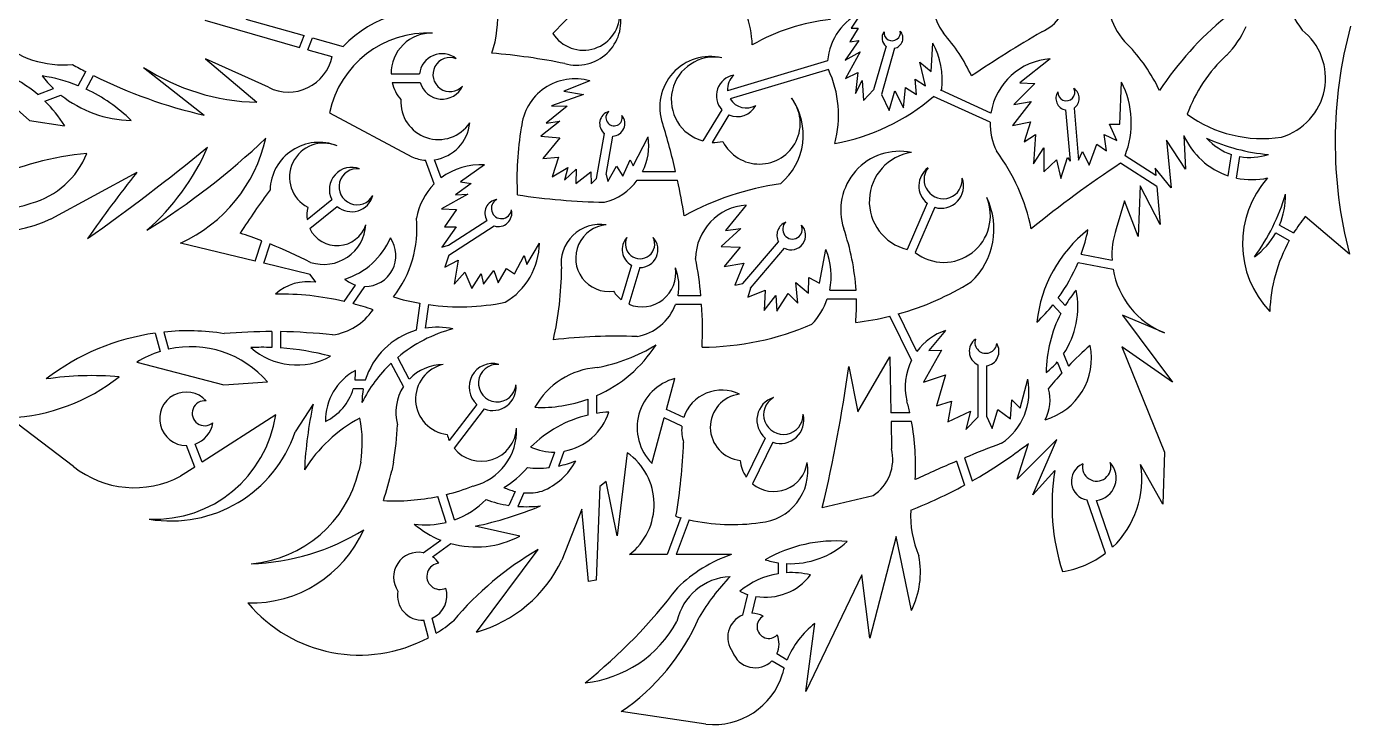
# Model space of a CAD drawing. Header units: millimetres. Extents: x 301.3 to 352.8, y 178.7 to 248.2.
# Drawn here: x 319.55 to 350.19, y 181.76 to 197.92 of the extents above; entities that cross this region are included whole.
import ezdxf

# ---------------------------------------------------------------- set-up
doc = ezdxf.new("R2010")
doc.units = ezdxf.units.MM

msp = doc.modelspace()

# ---------------------------------------------------------------- linework, layer by layer
for p, q in [((331.726, 197.761), (332.269, 198.314)), ((338.896, 198.271), (338.629, 197.878)), ((323.674, 198.063), (325.863, 197.437)), ((324.621, 198.088), (325.973, 197.712)), ((325.863, 197.437), (325.973, 197.712)), ((326.056, 197.382), (326.166, 197.658)), ((326.166, 197.658), (326.879, 197.459)), ((338.794, 197.878), (338.597, 197.564)), ((338.629, 197.878), (338.794, 197.878)), ((326.056, 197.382), (326.617, 197.221)), ((338.809, 197.596), (338.495, 197.141)), ((338.495, 197.141), (338.841, 197.329)), ((338.841, 197.329), (338.503, 196.717)), ((338.597, 197.564), (338.809, 197.596)), ((339.437, 197.463), (339.147, 196.455)), ((339.631, 197.415), (339.336, 196.348)), ((340.483, 196.874), (340.522, 197.533)), ((325.146, 196.511), (323.691, 197.171)), ((323.691, 197.171), (324.881, 196.164)), ((338.085, 197.128), (335.771, 196.432)), ((340.349, 196.544), (340.223, 197.093)), ((340.223, 197.093), (340.483, 196.874)), ((343.239, 197.172), (342.533, 196.615)), ((320.747, 196.546), (320.922, 196.875)), ((320.931, 196.466), (321.1, 196.784)), ((322.252, 196.973), (323.658, 195.866)), ((327.986, 196.822), (328.642, 196.822)), ((338.103, 196.925), (335.833, 196.242)), ((338.503, 196.717), (338.786, 196.858)), ((338.786, 196.858), (338.731, 196.371)), ((340.145, 196.348), (340.114, 196.701)), ((340.114, 196.701), (340.349, 196.544)), ((319.808, 196.344), (320.174, 196.483)), ((328.01, 196.622), (328.658, 196.622)), ((332.583, 196.658), (331.98, 196.423)), ((331.98, 196.423), (332.44, 196.342)), ((338.731, 196.371), (338.888, 196.67)), ((338.888, 196.67), (338.919, 196.207)), ((338.919, 196.207), (339.147, 196.455)), ((339.509, 195.971), (339.642, 196.426)), ((339.642, 196.426), (339.839, 196.034)), ((339.839, 196.034), (339.886, 196.505)), ((339.886, 196.505), (340.145, 196.348)), ((341.865, 195.916), (340.702, 196.443)), ((342.881, 196.601), (342.394, 196.114)), ((342.533, 196.615), (342.881, 196.601)), ((344.846, 195.655), (344.888, 196.629)), ((318.986, 196.303), (319.618, 195.746)), ((319.973, 196.193), (320.344, 196.333)), ((332.44, 196.342), (331.693, 196.086)), ((331.693, 196.086), (332.062, 196.076)), ((339.336, 196.348), (339.509, 195.971)), ((341.847, 195.705), (340.538, 196.297)), ((342.798, 196.184), (342.366, 195.627)), ((342.394, 196.114), (342.798, 196.184)), ((326.562, 195.922), (328.461, 194.902)), ((332.062, 196.076), (331.571, 195.678)), ((335.637, 195.99), (335.199, 195.269)), ((335.8, 195.873), (335.413, 195.236)), ((343.591, 195.987), (343.695, 194.804)), ((343.788, 196.028), (343.894, 194.823)), ((319.618, 195.746), (320.431, 195.619)), ((331.888, 195.729), (331.448, 195.381)), ((331.571, 195.678), (331.888, 195.729)), ((342.366, 195.627), (342.784, 195.71)), ((342.784, 195.71), (342.631, 195.251)), ((344.776, 195.279), (344.609, 195.655)), ((344.609, 195.655), (344.846, 195.655)), ((331.448, 195.381), (331.888, 195.341)), ((331.888, 195.341), (331.499, 194.86)), ((332.739, 194.403), (332.924, 195.441)), ((332.958, 194.493), (333.116, 195.381)), ((333.585, 194.697), (333.933, 195.361)), ((342.631, 195.251), (342.895, 195.418)), ((342.895, 195.418), (342.853, 194.736)), ((344.135, 194.708), (344.316, 195.195)), ((344.316, 195.195), (344.539, 195.042)), ((344.539, 195.042), (344.484, 195.418)), ((344.484, 195.418), (344.776, 195.279)), ((346.365, 194.618), (345.928, 195.284)), ((345.928, 195.284), (346.037, 194.182)), ((346.328, 195.393), (346.365, 194.618)), ((331.499, 194.86), (331.857, 194.891)), ((331.857, 194.891), (331.714, 194.441)), ((342.853, 194.736), (343.09, 195.112)), ((343.09, 195.112), (343.09, 194.555)), ((343.48, 194.402), (343.634, 194.889)), ((343.634, 194.889), (343.695, 194.804)), ((343.894, 194.823), (343.982, 195.028)), ((343.982, 195.028), (344.135, 194.708)), ((345.678, 194.469), (344.968, 194.927)), ((347.351, 194.464), (347.431, 194.955)), ((347.545, 194.411), (347.626, 194.906)), ((328.983, 194.274), (328.78, 194.824)), ((329.144, 194.415), (328.99, 194.833)), ((330.147, 194.716), (329.591, 194.319)), ((331.714, 194.441), (332.072, 194.656)), ((332.072, 194.656), (332, 194.36)), ((332, 194.36), (332.266, 194.615)), ((332.266, 194.615), (332.256, 194.288)), ((332.256, 194.288), (332.604, 194.554)), ((332.604, 194.554), (332.614, 194.278)), ((333.002, 194.329), (333.197, 194.687)), ((333.197, 194.687), (333.35, 194.452)), ((333.35, 194.452), (333.514, 194.83)), ((333.514, 194.83), (333.585, 194.697)), ((333.803, 194.559), (334.568, 194.559)), ((343.09, 194.555), (343.383, 194.833)), ((343.383, 194.833), (343.48, 194.402)), ((345.701, 194.216), (344.866, 194.754)), ((346.037, 194.182), (345.662, 194.642)), ((345.662, 194.642), (345.678, 194.469)), ((322.1, 194.539), (320.113, 193.462)), ((329.841, 194.285), (329.478, 194.025)), ((329.591, 194.319), (329.841, 194.285)), ((332.614, 194.278), (332.739, 194.403)), ((332.958, 194.493), (333.002, 194.329)), ((333.68, 194.359), (334.613, 194.359)), ((329.761, 194.036), (329.149, 193.696)), ((329.478, 194.025), (329.761, 194.036)), ((345.322, 194.23), (345.274, 193.056)), ((345.783, 193.334), (345.322, 194.23)), ((345.701, 194.216), (345.783, 193.334)), ((326.04, 193.451), (326.613, 193.91)), ((326.101, 193.244), (326.737, 193.753)), ((329.149, 193.696), (329.5, 193.685)), ((329.5, 193.685), (329.217, 193.277)), ((336.202, 193.785), (335.726, 193.194)), ((340.389, 193.826), (339.924, 192.759)), ((340.566, 193.733), (340.111, 192.685)), ((344.959, 193.879), (344.765, 193.237)), ((345.274, 193.056), (344.959, 193.879)), ((329.312, 192.854), (330.203, 193.43)), ((350.161, 192.645), (349.138, 193.517)), ((329.489, 193.277), (329.16, 192.813)), ((329.217, 193.277), (329.489, 193.277)), ((329.322, 192.622), (330.372, 193.302)), ((336.074, 193.241), (335.622, 192.823)), ((335.726, 193.194), (336.074, 193.241)), ((348.458, 193.143), (348.769, 192.967)), ((348.545, 193.323), (348.87, 193.14)), ((324.843, 192.485), (323.113, 192.904)), ((324.843, 192.485), (324.996, 192.958)), ((325.038, 192.438), (325.183, 192.885)), ((329.16, 192.813), (329.312, 192.854)), ((331.122, 192.405), (331.416, 192.903)), ((335.622, 192.823), (336.063, 192.812)), ((336.063, 192.812), (335.692, 192.36)), ((336.126, 191.969), (336.947, 192.932)), ((336.298, 191.862), (337.088, 192.788)), ((337.895, 191.977), (338.046, 192.754)), ((326.112, 192.178), (325.038, 192.438)), ((329.322, 192.622), (329.228, 192.348)), ((329.228, 192.348), (329.534, 192.507)), ((329.534, 192.507), (329.444, 191.952)), ((330.838, 192.19), (331.065, 192.62)), ((331.065, 192.62), (331.122, 192.405)), ((335.692, 192.36), (336.144, 192.441)), ((336.144, 192.441), (335.935, 191.931)), ((343.883, 192.457), (344.692, 192.299)), ((343.956, 192.646), (344.668, 192.507)), ((326.242, 191.996), (326.112, 192.178)), ((329.444, 191.952), (329.693, 192.235)), ((329.693, 192.235), (329.852, 191.85)), ((329.852, 191.85), (330.067, 192.19)), ((330.067, 192.19), (330.124, 191.952)), ((330.124, 191.952), (330.362, 192.269)), ((330.362, 192.269), (330.464, 191.986)), ((330.464, 191.986), (330.657, 192.314)), ((330.657, 192.314), (330.838, 192.19)), ((333.546, 192.39), (333.311, 191.593)), ((333.739, 192.339), (333.489, 191.489)), ((337.64, 191.746), (337.652, 192.105)), ((337.652, 192.105), (337.895, 191.977)), ((326.898, 191.554), (327.159, 191.934)), ((327.105, 191.502), (327.378, 191.899)), ((335.935, 191.931), (336.126, 191.969)), ((336.298, 191.862), (336.237, 191.653)), ((336.237, 191.653), (336.643, 191.815)), ((336.643, 191.815), (336.62, 191.34)), ((337.397, 191.514), (337.35, 191.989)), ((337.35, 191.989), (337.64, 191.746)), ((338.134, 191.811), (338.744, 191.811)), ((328.651, 191.51), (328.563, 190.886)), ((335.154, 191.685), (334.624, 191.685)), ((336.62, 191.34), (336.886, 191.688)), ((336.886, 191.688), (336.91, 191.328)), ((336.91, 191.328), (337.176, 191.734)), ((337.176, 191.734), (337.397, 191.514)), ((338.079, 191.611), (338.752, 191.611)), ((343.422, 191.634), (343.583, 191.459)), ((328.849, 191.479), (328.771, 190.933)), ((335.17, 191.485), (334.568, 191.485)), ((340.028, 190.194), (339.525, 191.211)), ((340.151, 190.396), (339.723, 191.263)), ((343.299, 191.473), (343.481, 191.275)), ((345.882, 190.823), (344.91, 191.237)), ((344.91, 191.237), (346.063, 189.684)), ((340.817, 190.884), (340.43, 190.416)), ((322.529, 190.82), (322.643, 190.397)), ((322.729, 190.844), (322.836, 190.449)), ((325.224, 190.855), (325.224, 190.486)), ((325.424, 190.854), (325.424, 190.475)), ((338.783, 188.998), (339.522, 190.273)), ((339.522, 190.273), (339.549, 188.976)), ((340.719, 190.429), (340.306, 189.686)), ((340.43, 190.416), (340.719, 190.429)), ((343.541, 190.337), (343.657, 190.056)), ((346.063, 189.684), (344.894, 190.502)), ((344.894, 190.502), (345.879, 188.065)), ((322.099, 190.147), (324.113, 189.623)), ((328.271, 189.583), (327.986, 190.12)), ((328.406, 189.754), (328.14, 190.257)), ((338.574, 190.045), (338.783, 188.998)), ((341.559, 190.089), (341.559, 188.877)), ((341.759, 190.059), (341.759, 188.895)), ((343.4, 190.154), (343.507, 189.896)), ((324.113, 189.623), (325.128, 189.691)), ((327.389, 189.727), (327.15, 189.727)), ((334.357, 189.051), (334.552, 189.769)), ((340.306, 189.686), (340.816, 189.851)), ((340.816, 189.851), (340.609, 189.136)), ((342.538, 189.08), (342.717, 189.755)), ((327.34, 189.527), (327.108, 189.527)), ((332.744, 188.963), (332.744, 189.373)), ((326.18, 189.178), (325.764, 188.531)), ((329.968, 189.168), (329.329, 188.337)), ((330.139, 189.063), (329.441, 188.155)), ((332.544, 188.923), (332.544, 189.292)), ((334.755, 188.864), (334.357, 189.051)), ((340.609, 189.136), (340.954, 189.246)), ((340.954, 189.246), (340.871, 188.764)), ((341.89, 188.613), (342.028, 189.053)), ((342.028, 189.053), (342.317, 188.833)), ((342.317, 188.833), (342.345, 189.273)), ((342.345, 189.273), (342.538, 189.08)), ((320.634, 187.734), (319.157, 188.86)), ((325.316, 188.931), (323.612, 187.829)), ((334.018, 187.804), (334.304, 188.855)), ((334.713, 188.663), (334.304, 188.855)), ((339.987, 188.976), (339.549, 188.976)), ((340.027, 188.776), (339.554, 188.776)), ((339.554, 188.776), (339.567, 188.142)), ((340.871, 188.764), (341.394, 189.012)), ((341.394, 189.012), (341.284, 188.585)), ((341.284, 188.585), (341.559, 188.877)), ((341.759, 188.895), (341.89, 188.613)), ((336.643, 188.391), (336.203, 187.485)), ((336.817, 188.292), (336.349, 187.328)), ((343.387, 188.353), (342.47, 187.436)), ((342.47, 187.436), (342.732, 188.265)), ((342.834, 187.072), (343.387, 188.353)), ((327.281, 187.83), (327.241, 187.63)), ((328.038, 187.83), (327.999, 187.63)), ((331.64, 187.707), (331.771, 188.066)), ((331.866, 187.743), (331.992, 188.087)), ((333.451, 188.051), (333.216, 186.13)), ((341.067, 187.852), (341.251, 187.298)), ((341.252, 187.93), (341.429, 187.396)), ((345.879, 188.065), (345.846, 186.863)), ((323.44, 187.718), (323.111, 187.505)), ((343.344, 187.64), (342.834, 187.072)), ((345.846, 186.863), (345.328, 187.781)), ((332.815, 187.271), (332.727, 185.102)), ((332.965, 187.384), (332.815, 187.271)), ((333.216, 186.13), (332.965, 187.384)), ((329.26, 186.437), (329.068, 187.038)), ((329.451, 186.495), (329.263, 187.083)), ((330.853, 187.154), (330.71, 186.832)), ((331.058, 187.122), (330.918, 186.808)), ((337.963, 186.785), (339.139, 187.058)), ((344.518, 185.725), (344.095, 186.955)), ((344.681, 185.865), (344.309, 186.946)), ((332.401, 186.744), (331.937, 185.566)), ((332.551, 185.065), (332.401, 186.744)), ((330.96, 186.119), (329.928, 186.349)), ((334.686, 186.547), (334.37, 185.691)), ((334.881, 186.498), (334.583, 185.691)), ((328.729, 185.733), (329.136, 186.025)), ((339.675, 186.112), (339.063, 183.756)), ((340.024, 184.396), (339.675, 186.112)), ((328.944, 185.641), (329.37, 185.947)), ((329.96, 183.899), (331.386, 185.807)), ((334.37, 185.691), (333.499, 185.691)), ((335.861, 185.691), (334.583, 185.691)), ((336.938, 185.503), (336.938, 185.248)), ((337.138, 185.483), (337.138, 185.271)), ((332.727, 185.102), (332.551, 185.065)), ((338.874, 185.225), (337.584, 182.518)), ((339.063, 183.756), (338.874, 185.225)), ((336.232, 184.77), (336.119, 184.291)), ((336.426, 184.722), (336.335, 184.332)), ((328.849, 183.767), (328.739, 184.173)), ((329.028, 183.87), (328.934, 184.219)), ((337.584, 182.518), (337.792, 184.096)), ((336.799, 183.234), (337.078, 183.066)), ((336.912, 183.399), (337.148, 183.257)), ((335.27, 181.768), (333.307, 182.055))]:
    msp.add_line(p, q)
for points in [[(323.44, 187.718), (323.25, 188.218)], [(323.612, 187.829), (323.451, 188.252)]]:
    msp.add_lwpolyline(points)
for centre, radius, start, end in [((333.971, 197.416), 2.372, 1.8849, 38.1135), ((351.787, 199.812), 3.363, 201.5596, 215.9403), ((328.797, 195.659), 2.631, 74.5099, 136.8062), ((327.846, 198.122), 2.605, 341.6357, 5.5444), ((332.436, 198.213), 0.842, 212.4773, 3.4967), ((332.283, 198.04), 1.018, 254.1626, 12.7458), ((339.478, 196.998), 1.399, 114.5835, 174.6674), ((338.619, 193.535), 4.567, 95.846, 119.9033), ((341.745, 198.498), 1.223, 195.6631, 216.8047), ((342.61, 198.763), 1.058, 293.9334, 324.7418), ((346.153, 198.639), 1.6, 197.7249, 225.1902), ((352.063, 192.3), 7.534, 129.233, 146.7096), ((360.18, 195.24), 10.349, 164.936, 194.523), ((328.835, 195.447), 2.322, 87.2821, 168.1803), ((328.918, 196.834), 0.932, 88.3502, 180.7252), ((339.586, 197.653), 0.242, 144.2385, 231.7607), ((339.58, 197.779), 0.19, 175.3921, 10.8467), ((339.586, 197.653), 0.242, 280.5683, 42.0003), ((337.955, 195.222), 3.79, 24.1967, 42.1432), ((361.89, 165.913), 37.039, 120.5929, 123.5644), ((345.717, 198.836), 2.25, 315.2332, 335.9766), ((348.188, 196.722), 1.419, 286.2595, 51.8667), ((320.406, 199.356), 2.326, 228.9801, 275.1644), ((338.982, 196.685), 1.758, 352.8225, 28.842), ((342.129, 194.709), 4.026, 25.4064, 43.9812), ((317.802, 193.989), 3.094, 49.5873, 84.1109), ((326.302, 207.257), 11.694, 240.9032, 242.607), ((325.609, 197.431), 1.03, 243.2825, 348.2529), ((329.164, 196.763), 0.525, 51.3976, 173.5876), ((329.348, 196.806), 0.395, 68.646, 317.4534), ((329.119, 182.871), 14.48, 78.5043, 85.2495), ((335.372, 196.057), 1.169, 76.6646, 199.3112), ((335.457, 196.223), 0.988, 79.2446, 254.8471), ((343.343, 195.68), 1.496, 93.9857, 170.9021), ((349.675, 194.698), 3.478, 132.7432, 160.0195), ((322.012, 198.408), 2.662, 217.8599, 226.3274), ((319.354, 193.088), 3.728, 68.0665, 81.4234), ((326.302, 207.257), 11.694, 243.5872, 256.9303), ((325.019, 201.286), 5.124, 237.3164, 268.4557), ((332.237, 195.464), 1.244, 73.8242, 174.8632), ((335.995, 196.315), 0.483, 99.6883, 222.1785), ((336.204, 196.468), 0.434, 131.9695, 184.683), ((335.823, 195.863), 2.516, 344.9387, 24.9597), ((319.354, 193.088), 3.728, 45.4866, 64.9827), ((328.918, 196.834), 0.932, 193.1285, 220.6324), ((329.164, 196.763), 0.525, 195.6054, 334.7018), ((337.356, 200.041), 4.913, 312.9185, 313.3108), ((343.639, 196.253), 0.27, 145.7207, 259.7403), ((343.61, 196.394), 0.195, 176.6149, 26.3932), ((343.639, 196.253), 0.27, 303.4329, 57.2874), ((343.043, 195.689), 2.07, 338.3871, 26.9964), ((317.802, 193.989), 3.094, 31.8103, 45.4364), ((322.012, 198.408), 2.662, 231.2069, 269.0501), ((329.081, 196.175), 0.872, 176.6435, 326.1311), ((336.508, 195.678), 0.944, 206.535, 37.8528), ((335.995, 196.315), 0.483, 246.1647, 332.7067), ((336.204, 196.468), 0.434, 211.3198, 300.4255), ((336.043, 195.41), 1.479, 309.9754, 34.9873), ((337.356, 200.041), 4.913, 280.5041, 310.3646), ((333.102, 195.672), 0.292, 105.6672, 232.1676), ((333.144, 195.808), 0.189, 129.722, 16.1007), ((333.102, 195.672), 0.292, 272.6462, 40.1555), ((348.136, 198.271), 2.946, 234.0615, 278.7664), ((328.846, 195.786), 0.964, 278.5972, 354.2291), ((337.848, 194.39), 6.952, 170.1841, 183.0328), ((318.658, 190.878), 16.33, 13.0272, 17.0662), ((343.343, 195.68), 1.496, 179.0235, 205.2995), ((313.108, 207.984), 17.424, 301.971, 313.4304), ((321.642, 196.117), 3.533, 294.6019, 347.1382), ((326.316, 194.106), 1.131, 68.0622, 178.4416), ((326.423, 194.431), 0.788, 66.491, 242.4423), ((332.587, 195.167), 1.36, 333.4255, 8.2033), ((335.457, 196.223), 0.988, 267.4168, 282.0441), ((347.904, 196.1), 1.727, 204.1766, 251.3394), ((348.656, 199.288), 4.347, 245.5492, 265.1226), ((347.855, 196.229), 1.342, 221.9369, 251.5921), ((321.657, 187.664), 7.35, 95.5602, 114.0599), ((319.121, 195.717), 1.967, 285.8741, 337.9864), ((293.289, 232.248), 48.014, 305.1879, 309.3556), ((318.787, 197.265), 5.393, 311.1224, 336.5911), ((328.846, 195.786), 0.964, 246.5246, 266.0866), ((339.754, 193.666), 1.364, 78.515, 198.3387), ((340.194, 193.871), 1.144, 98.434, 256.3905), ((338.349, 192.33), 4.539, 11.4666, 36.6643), ((347.855, 196.229), 1.342, 260.1682, 288.7348), ((327.069, 194.144), 0.513, 68.6398, 207.1145), ((327.197, 194.208), 0.417, 81.9569, 331.2133), ((330.05, 193.216), 1.503, 86.3186, 127.0899), ((340.714, 194.228), 0.517, 126.2565, 230.9179), ((340.759, 194.374), 0.442, 142.337, 4.094), ((358.258, 174.387), 24.376, 123.3257, 129.3651), ((345.062, 176.208), 29.381, 141.3989, 145.1247), ((330.05, 193.216), 1.503, 135.2615, 169.8379), ((332.587, 195.167), 1.36, 284.1917, 323.5252), ((318.658, 190.878), 16.33, 9.372, 12.308), ((337.962, 187.661), 6.687, 98.3334, 118.5064), ((340.714, 194.228), 0.517, 253.2892, 20.1745), ((347.904, 196.1), 1.727, 258.016, 282.1622), ((349.957, 192.894), 2.271, 138.0583, 223.7407), ((340.362, 182.859), 18.907, 143.3852, 147.0815), ((327.069, 194.144), 0.513, 229.6172, 344.5304), ((333.224, 209.136), 15.29, 261.2813, 268.8631), ((340.773, 193.537), 1.079, 232.1306, 22.9677), ((340.256, 193.226), 1.679, 313.3449, 25.8737), ((344.32, 195.292), 4.537, 323.36, 343.9387), ((346.941, 193.994), 1.739, 337.3032, 1.4151), ((317.344, 201.626), 8.137, 266.9137, 286.5257), ((326.734, 193.545), 0.701, 164.5096, 187.7413), ((330.466, 193.6), 0.313, 96.5322, 212.8912), ((330.538, 193.704), 0.234, 117.6377, 352.4254), ((330.466, 193.6), 0.313, 252.5818, 13.5308), ((336.29, 192.529), 1.259, 93.9886, 179.2659), ((318.552, 196.962), 3.832, 244.5666, 294.0429), ((326.734, 193.545), 0.701, 205.4564, 341.993), ((326.421, 193.392), 0.982, 252.3604, 356.3016), ((326.01, 193.24), 2.572, 322.0375, 5.3878), ((332.822, 192.435), 0.904, 80.9379, 187.9102), ((337.245, 193.083), 0.334, 112.3394, 206.8733), ((337.273, 193.225), 0.227, 132.9686, 25.1419), ((352.019, 191.187), 3.705, 141.0318, 148.2021), ((321.219, 182.958), 10.689, 69.3095, 72.1841), ((326.407, 193.692), 1.698, 287.4093, 336.816), ((327.381, 192.614), 0.715, 269.7231, 34.8991), ((333.031, 192.556), 0.775, 94.9484, 277.5009), ((333.745, 192.753), 0.414, 137.703, 241.2623), ((333.745, 192.883), 0.34, 154.1094, 25.8906), ((333.745, 192.753), 0.414, 269.2242, 42.297), ((337.245, 193.083), 0.334, 241.8963, 45.7712), ((333.388, 191.485), 5.365, 3.4832, 19.0506), ((346.025, 190.756), 3.112, 127.9668, 174.1107), ((340.187, 193.987), 4, 340.4192, 348.788), ((346.602, 192.622), 1.938, 161.4959, 183.4022), ((346.941, 193.994), 1.739, 305.8836, 330.699), ((321.219, 182.958), 10.689, 62.6923, 68.2357), ((329.805, 192.922), 1.612, 300.5031, 359.3536), ((336.559, 192.14), 1.609, 348.226, 22.4338), ((352.019, 191.187), 3.705, 151.2955, 177.8822), ((326.593, 190.894), 8.598, 5.2799, 11.0739), ((340.187, 193.987), 4, 323.9794, 337.5097), ((324.581, 192.313), 7.346, 347.0194, 359.9878), ((333.791, 192.211), 0.783, 247.3116, 8.7843), ((333.464, 191.903), 1.181, 349.3425, 21.2194), ((346.602, 192.622), 1.938, 189.6061, 248.1754), ((326.062, 190.875), 1.136, 80.8634, 131.6301), ((327.381, 192.614), 0.715, 229.3262, 251.9253), ((337.935, 197.614), 6.597, 285.7173, 301.7688), ((341.941, 191.422), 1.934, 325.8525, 11.7341), ((346.215, 189.874), 3.072, 140.8078, 148.9468), ((325.414, 185.18), 6.544, 76.8976, 90.9347), ((325.414, 185.18), 6.544, 70.7977, 75.028), ((329.577, 196.71), 5.281, 253.0591, 259.9041), ((329.577, 196.71), 5.281, 262.0743, 281.4215), ((333.791, 192.211), 0.783, 212.727, 232.1958), ((336.559, 192.14), 1.609, 316.2622, 340.8328), ((333.388, 191.485), 5.365, 355.5128, 1.3455), ((326.439, 192.125), 1.362, 278.1159, 325.8499), ((333.464, 191.903), 1.181, 280.3269, 339.2501), ((326.593, 190.894), 8.598, 357.3346, 3.9427), ((337.935, 197.614), 6.597, 276.9794, 283.9448), ((340.187, 193.987), 4, 313.2895, 321.0706), ((346.215, 189.874), 3.072, 152.8769, 179.3756), ((329.055, 189.213), 1.744, 106.409, 162.8506), ((330.267, 187.717), 3.314, 104.8854, 129.941), ((329.055, 189.213), 1.744, 78.0672, 99.3689), ((335.157, 196.928), 6.434, 270.2154, 293.489), ((341.266, 189.573), 1.385, 108.9314, 143.5781), ((323.283, 185.498), 5.375, 98.0666, 127.5734), ((323.283, 185.498), 5.375, 81.0247, 95.9125), ((325.224, 178.252), 12.604, 90.0005, 95.0185), ((325.224, 178.252), 12.604, 83.5868, 89.0913), ((333.216, 178.225), 12.525, 87.8979, 96.7726), ((341.708, 190.399), 0.344, 126.1901, 244.3016), ((341.748, 190.606), 0.254, 163.7022, 354.3095), ((341.708, 190.399), 0.344, 278.4627, 31.8216), ((323.347, 188.15), 2.355, 107.3912, 121.9985), ((323.347, 188.15), 2.355, 40.8608, 102.524), ((324.993, 184.309), 6.182, 87.8624, 92.3551), ((325.805, 191.69), 1.608, 228.4876, 298.9583), ((324.993, 184.309), 6.182, 75.0908, 86.0059), ((331.455, 192.268), 3.169, 293.9948, 327.068), ((331.965, 194.119), 4.171, 280.9355, 301.0374), ((342.717, 190.235), 1.475, 285.7861, 11.7512), ((349.37, 184.549), 7.936, 131.0297, 136.0509), ((330.267, 187.717), 3.314, 133.5027, 153.1365), ((329.212, 188.978), 1.118, 90.9839, 136.0738), ((329.376, 189.293), 0.824, 102.8437, 263.406), ((330.333, 189.571), 0.544, 74.7598, 227.7639), ((330.442, 189.663), 0.435, 85.3893, 354.9722), ((332.892, 188.217), 1.812, 94.3218, 150.7619), ((306.56, 194.355), 32.302, 346.4479, 352.3333), ((341.266, 189.573), 1.385, 153.3619, 193.3751), ((341.941, 191.422), 1.934, 308.4493, 319.0059), ((318.946, 193.291), 4.436, 272.7243, 308.2716), ((321.069, 182.442), 7.393, 85.1485, 98.2681), ((327.79, 188.793), 1.324, 118.502, 180.7759), ((325.93, 189.882), 1.231, 352.755, 3.4294), ((334.856, 188.632), 1.177, 104.9641, 224.62), ((341.299, 189.466), 1.447, 304.123, 11.5093), ((349.37, 184.549), 7.936, 137.6369, 141.1095), ((323.247, 188.837), 0.619, 42.0433, 270.2415), ((325.93, 189.882), 1.231, 295.8484, 343.2232), ((329.055, 189.213), 1.744, 169.6189, 179.9547), ((329.212, 188.978), 1.118, 147.29, 194.6513), ((330.333, 189.571), 0.544, 249.0626, 5.6017), ((335.637, 188.573), 0.929, 63.7282, 161.7209), ((336.143, 188.64), 0.772, 97.0739, 264.1207), ((342.305, 189.263), 0.929, 331.1954, 16.7761), ((323.671, 188.964), 0.289, 82.9233, 310.5028), ((335.838, 187.133), 9.872, 168.0439, 176.9813), ((331.455, 192.268), 3.169, 267.4018, 290.0933), ((336.993, 188.807), 0.544, 107.2427, 229.9365), ((337.062, 188.932), 0.457, 120.3486, 1.3588), ((334.368, 187.738), 5.754, 12.4257, 15.2708), ((322.511, 189.346), 2.836, 267.4921, 351.5936), ((323.247, 188.837), 0.619, 289.1956, 351.3828), ((328.889, 185.836), 3.43, 118.3686, 148.0237), ((324.505, 188.283), 2.813, 350.7213, 11.7179), ((333.182, 186.219), 2.778, 103.2817, 135.0968), ((331.755, 189.397), 1.331, 280.2534, 342.3229), ((333.182, 186.219), 2.778, 93.2892, 99.0766), ((336.993, 188.807), 0.544, 251.1774, 14.4648), ((334.368, 187.738), 5.754, 356.9248, 10.3938), ((322.894, 189.497), 3.027, 260.3447, 341.3847), ((322.199, 188.886), 5.934, 349.7492, 358.1641), ((330.074, 188.671), 0.817, 193.9562, 204.1594), ((330.074, 188.671), 0.817, 219.2013, 356.5183), ((329.562, 188.568), 1.329, 284.1122, 2.3016), ((335.637, 188.573), 0.929, 174.4158, 197.8892), ((331.755, 189.397), 1.331, 246.0631, 270.7025), ((320.732, 188.867), 14.033, 350.6151, 357.6355), ((338.576, 187.907), 1.018, 303.5324, 13.3295), ((351.97, 162.016), 28.043, 110.584, 112.4712), ((336.087, 196.823), 10.835, 299.5355, 307.8274), ((330.914, 188.57), 1.518, 291.9685, 332.3505), ((331.393, 189.959), 2.266, 282.045, 292.4477), ((332.605, 186.853), 1.466, 307.5549, 54.7697), ((336.842, 187.933), 0.78, 184.4369, 214.9629), ((336.842, 187.933), 0.78, 230.7632, 352.0233), ((336.425, 187.635), 1.205, 274.8723, 9.056), ((351.97, 162.016), 28.043, 112.881, 115.0121), ((344.311, 187.722), 0.329, 167.9399, 17.7799), ((344.242, 187.465), 0.523, 277.355, 43.0619), ((322.046, 189.506), 2.266, 231.44, 298.0214), ((324.505, 188.283), 2.813, 274.9141, 346.5653), ((322.199, 188.886), 5.934, 340.8695, 347.7803), ((329.519, 189.077), 2.123, 300.4672, 319.8419), ((331.393, 189.959), 2.266, 263.6242, 276.2478), ((348.327, 186.834), 5.048, 170.8134, 197.7192), ((344.166, 187.389), 0.439, 113.8222, 260.6086), ((343.195, 187.434), 2.161, 313.4385, 9.2536), ((328.051, 191.988), 5.053, 283.885, 291.2976), ((331.152, 188.393), 1.274, 244.0852, 256.4178), ((336.087, 196.823), 10.835, 291.2226, 298.4593), ((328.051, 191.988), 5.053, 267.2155, 281.6086), ((328.789, 188.322), 1.943, 289.9052, 315.8129), ((331.111, 189.474), 2.673, 249.6746, 261.3676), ((331.152, 188.393), 1.274, 265.7376, 284.9696), ((328.22, 194.499), 8.327, 281.8381, 292.7893), ((331.111, 189.474), 2.673, 265.8642, 277.173), ((342.372, 186.596), 2.366, 176.9267, 203.2856), ((328.789, 188.322), 1.943, 262.027, 284.0047), ((329.946, 188.06), 2.19, 229.3711, 248.2907), ((335.873, 190.858), 4.472, 253.1514, 254.6011), ((335.873, 190.858), 4.472, 257.1788, 278.4177), ((324.738, 187.434), 2.863, 268.6204, 335.9352), ((324.578, 190.751), 5.274, 271.8239, 301.7334), ((329.946, 188.06), 2.19, 254.7484, 297.5845), ((338.278, 182.703), 3.305, 85.4784, 119.7085), ((337.228, 187.401), 1.92, 267.3069, 313.0233), ((328.616, 185.171), 0.574, 78.5687, 214.4868), ((335.109, 179.391), 7.418, 120.127, 140.003), ((336.904, 182.598), 3.264, 108.6501, 134.52), ((343.195, 187.434), 2.161, 278.6005, 307.7322), ((329.115, 185.188), 0.303, 94.3334, 296.8739), ((328.616, 185.171), 0.574, 33.8388, 55.0815), ((329.114, 186.908), 3.126, 285.7056, 334.5861), ((337.228, 187.401), 1.92, 252.1637, 261.3075), ((338.225, 185.289), 2.008, 333.5944, 10.6855), ((335.883, 183.869), 1.312, 92.3826, 167.9072), ((339.445, 181.676), 5.036, 135.8945, 149.391), ((337.245, 183.419), 1.855, 99.5299, 129.861), ((336.645, 186.019), 1.315, 260.4227, 322.5961), ((337.245, 183.419), 1.855, 76.1364, 93.3095), ((328.706, 184.745), 0.573, 169.8339, 273.3086), ((328.706, 184.745), 0.573, 293.4281, 17.5822), ((324.498, 192.619), 12.711, 308.8851, 322.7498), ((336.645, 186.019), 1.315, 243.4014, 251.6982), ((327.253, 186.74), 3.374, 219.9926, 298.2196), ((327.253, 186.74), 3.374, 301.7349, 310.0936), ((332.195, 185.443), 2.733, 275.9197, 331.6126), ((330.481, 186.225), 5.037, 304.1295, 336.7884), ((336.33, 183.776), 0.557, 112.2839, 217.4266), ((336.33, 183.776), 0.557, 61.4581, 89.578), ((336.725, 184.024), 0.273, 118.1182, 315.6697), ((336.408, 183.625), 0.553, 335.8043, 22.0878), ((339.072, 182.447), 2.088, 127.8377, 157.1721), ((336.408, 183.625), 0.553, 199.8644, 314.9124), ((335.464, 183.403), 1.646, 263.2249, 343.3916), ((339.072, 182.447), 2.088, 162.7634, 166.5665)]:
    msp.add_arc(centre, radius, start, end)

doc.saveas('drawing.dxf')
